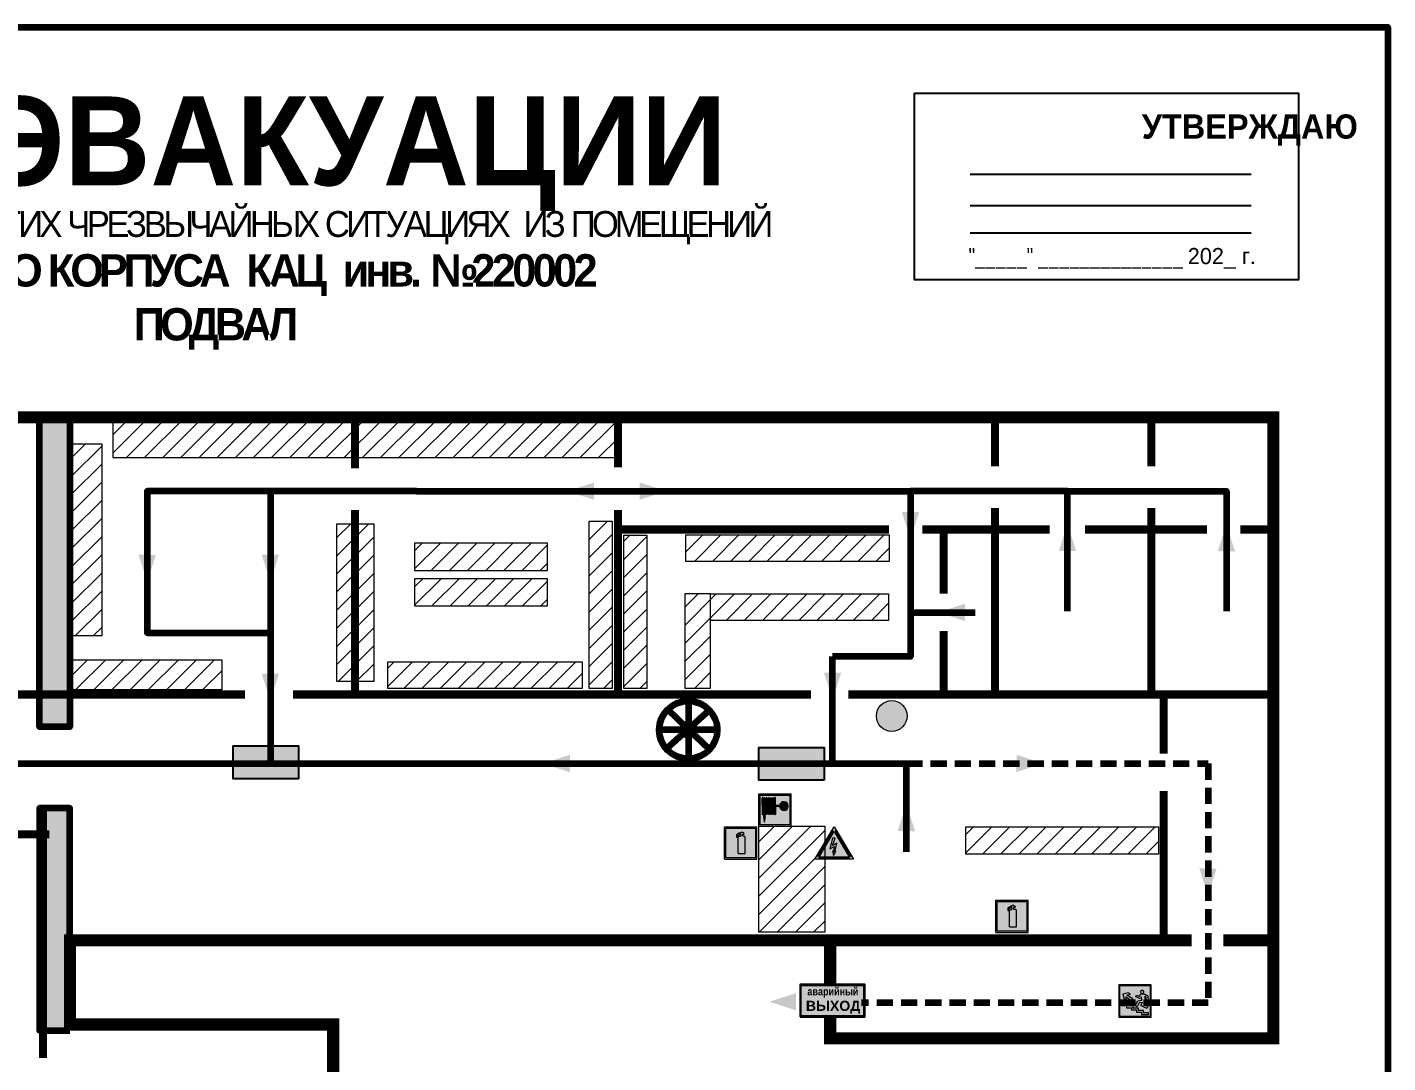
# Model space of a CAD drawing. Header units: millimetres. Extents: x 13810 to 67229, y 12374 to 21950.
# Drawn here: x 27882.8 to 28219.3, y 20407.7 to 20664 of the extents above; entities that cross this region are included whole.
import ezdxf

# ---------------------------------------------------------------- set-up
doc = ezdxf.new("R2010")
doc.units = ezdxf.units.MM
doc.linetypes.add('{ Wide Dash }', pattern=[12, 4, -2, 4, -2])
doc.layers.add('План_Штампы', color=7, linetype='Continuous')
doc.styles.add('обычный', font='arial.ttf')
pattern_1 = [(45, (14087.26, 9081.2387), (-2.24506403, 2.24506403), [])]

# ---------------------------------------------------------------- blocks, each defined once
blk = doc.blocks.new('A$C41C009D9')
at = {"true_color": 0xffffff}
blk.add_hatch(color=7, dxfattribs=at).paths.add_polyline_path([(0, 8), (-16, 8), (-16, 0), (0, 0)])
h = blk.add_hatch(color=126)
h.dxf.hatch_style = 1
h.paths.add_polyline_path([(-15.8, 7.8), (-15.8, 0.2), (-0.2, 0.2), (-0.2, 7.8)])
at = {"color": 126}
for points in [[(-16, 0), (0, 0), (0, 8), (-16, 8)], [(-16, 0), (0, 0), (0, 8), (-16, 8)], [(-15.8, 7.8), (-0.2, 7.8), (-0.2, 0.2), (-15.8, 0.2)]]:
    blk.add_lwpolyline(points, close=True, dxfattribs=at)
at = {"color": 7, "true_color": 0xffffff, "insert": (-15.8, 7.3), "char_height": 2.5, "width": 15.5999, "attachment_point": 1, "style": 'обычный'}
blk.add_mtext('\\pi1.6133;{\\fArial|b1|i0|c204|p34;\\H0.8x;\\W0.8;аварийный\\H1.25x;\\W1;\\P\\pi1.2327;ВЫХОД}', dxfattribs=at)
blk = doc.blocks.new('A$C32E8229D')
at = {"true_color": 0xffffff}
blk.add_hatch(color=7, dxfattribs=at).paths.add_polyline_path([(0, 0), (0, -8), (16, -8), (16, 0)])
h = blk.add_hatch(color=126)
h.paths.add_polyline_path([(0.2, -0.2), (15.8, -0.2), (15.8, -7.8), (0.2, -7.8)])
h.paths.add_polyline_path([(13.49, -2.05), (12.08, -2.05), (11.37, -2.63, 0.162397), (11.29, -2.84), (11.29, -3.63), (10.35, -3.63), (10.35, -4.05), (11.68, -4.05), (11.68, -3.48), (12.26, -4.28), (11.29, -5.1), (11.29, -6.78), (11.85, -6.78), (11.85, -5.44), (12.8, -4.64), (12.8, -5.94), (14.46, -5.94), (14.46, -5.39), (13.45, -5.39), (13.45, -3.97), (12.46, -2.59), (13.15, -2.59), (13.69, -3.34), (14.18, -3)], flags=16)
h.paths.add_polyline_path([(10.74, -1.82, 1), (11.8, -1.82, 1)], flags=16)
h.paths.add_polyline_path([(9.39, -3.59), (5.99, -3.59), (6.56, -3.03), (5.91, -3.03), (5.1, -3.83), (5.91, -4.64), (6.56, -4.64), (5.99, -4.09), (9.39, -4.09)], flags=16)
h.paths.add_polyline_path([(4.29, -1.08), (1.72, -1.08), (1.72, -6.6), (4.29, -6.6)], flags=16)
at = {"color": 126}
blk.add_lwpolyline([(16, -8), (0, -8), (0, 0), (16, 0)], close=True, dxfattribs=at)
blk = doc.blocks.new('вверх')
at = {"lineweight": 0, "true_color": 0xffffff}
h = blk.add_hatch(color=7, dxfattribs=at)
h.dxf.hatch_style = 1
h.paths.add_polyline_path([(40999.03, -4475.37), (41000.53, -4474.51), (40999.62, -4474.22), (41000.2, -4473.88), (41001.48, -4474.22), (41001.13, -4475.49), (41000.55, -4475.82), (41000.76, -4474.91), (40999.27, -4475.77)], flags=0)
h.paths.add_polyline_path([(40998.09, -4474.5), (40998.28, -4474.89), (40997.14, -4475.43), (40996.89, -4474.92), (40996.87, -4474.87), (40996.8, -4475.75), (40997.81, -4475.85), (40998.41, -4477.11), (40997.94, -4477.33), (40997.47, -4476.34), (40996.66, -4476.28), (40997.03, -4477.06), (40995.52, -4477.78), (40995.29, -4477.28), (40996.32, -4476.79), (40996, -4476.11), (40996.09, -4474.77), (40995.72, -4474.94), (40995.64, -4475.77), (40995.2, -4475.72), (40995.3, -4474.63), (40995.33, -4474.61), (40996.23, -4474.19), (40997.09, -4474.25), (40997.37, -4474.84)], flags=0)
h.paths.add_polyline_path([(40997.14, -4473.68, -1), (40996.29, -4473.68, -1)], flags=0)
h.paths.add_polyline_path([(41000.58, -4477.58), (41000.58, -4477.03), (41001.81, -4477.03), (41001.81, -4476.6), (41000.15, -4476.6), (41000.15, -4477.16), (40998.9, -4477.16), (40998.9, -4477.72), (40997.65, -4477.72), (40997.65, -4478.27), (40996.41, -4478.27), (40996.41, -4478.82), (40995.17, -4478.82), (40995.17, -4479.25), (40995.41, -4479.25), (40996.84, -4479.25), (40996.84, -4478.69), (40998.09, -4478.69), (40998.09, -4478.13), (40999.32, -4478.13), (40999.32, -4477.58)], flags=0)
h.paths.add_polyline_path([(41002.49, -4471.94), (40994.49, -4471.94), (40994.49, -4479.94), (41002.49, -4479.94)])
h.paths.add_polyline_path([(41002.28, -4479.72), (40994.69, -4479.72), (40994.69, -4472.14), (41002.28, -4472.14)], flags=16)
h.paths.add_polyline_path([(41001.81, -4476.6), (41001.81, -4477.03), (41000.58, -4477.03), (41000.58, -4477.58), (40999.32, -4477.58), (40999.32, -4478.13), (40998.09, -4478.13), (40998.09, -4478.69), (40996.84, -4478.69), (40996.84, -4479.25), (40995.17, -4479.25), (40995.17, -4478.82), (40996.41, -4478.82), (40996.41, -4478.27), (40997.65, -4478.27), (40997.65, -4477.72), (40998.9, -4477.72), (40998.9, -4477.16), (41000.15, -4477.16), (41000.15, -4476.6)], flags=0)
at = {"lineweight": 0}
h = blk.add_hatch(color=126, dxfattribs=at)
h.dxf.hatch_style = 1
h.paths.add_polyline_path([(40994.69, -4479.72), (41002.28, -4479.72), (41002.28, -4472.14), (40994.69, -4472.14)])
h.paths.add_polyline_path([(40999.03, -4475.37), (41000.53, -4474.51), (40999.62, -4474.22), (41000.2, -4473.88), (41001.48, -4474.22), (41001.13, -4475.49), (41000.55, -4475.82), (41000.76, -4474.91), (40999.27, -4475.77)], flags=16)
h.paths.add_polyline_path([(40997.09, -4474.25), (40997.37, -4474.84), (40998.09, -4474.5), (40998.28, -4474.89), (40997.14, -4475.43), (40996.89, -4474.92), (40996.87, -4474.87), (40996.8, -4475.75), (40997.81, -4475.85), (40998.41, -4477.11), (40997.94, -4477.33), (40997.47, -4476.34), (40996.66, -4476.28), (40997.03, -4477.06), (40995.52, -4477.78), (40995.29, -4477.28), (40996.32, -4476.79), (40996, -4476.11), (40996.09, -4474.77), (40995.72, -4474.94), (40995.64, -4475.77), (40995.2, -4475.72), (40995.3, -4474.63), (40995.33, -4474.61), (40996.23, -4474.19)], flags=16)
h.paths.add_polyline_path([(40996.29, -4473.68, -1), (40997.14, -4473.68, -1)], flags=16)
h.paths.add_polyline_path([(40997.65, -4477.72), (40998.9, -4477.72), (40998.9, -4477.16), (41000.15, -4477.16), (41000.15, -4476.6), (41001.81, -4476.6), (41001.81, -4477.03), (41000.58, -4477.03), (41000.58, -4477.58), (40999.32, -4477.58), (40999.32, -4478.13), (40998.09, -4478.13), (40998.09, -4478.69), (40996.84, -4478.69), (40996.84, -4479.25), (40995.17, -4479.25), (40995.17, -4478.82), (40996.41, -4478.82), (40996.41, -4478.27), (40997.65, -4478.27)], flags=16)
at = {"lineweight": 0, "true_color": 0xffffff}
h = blk.add_hatch(color=7, dxfattribs=at)
h.dxf.hatch_style = 1
h.paths.add_polyline_path([(40997.14, -4473.68, 1), (40996.29, -4473.68, 1)])
h.paths.add_polyline_path([(40998.28, -4474.89), (40998.09, -4474.5), (40997.37, -4474.84), (40997.09, -4474.25), (40996.23, -4474.19), (40995.33, -4474.61), (40995.3, -4474.63), (40995.2, -4475.72), (40995.64, -4475.77), (40995.72, -4474.94), (40996.09, -4474.77), (40996, -4476.11), (40996.32, -4476.79), (40995.29, -4477.28), (40995.52, -4477.78), (40997.03, -4477.06), (40996.66, -4476.28), (40997.47, -4476.34), (40997.94, -4477.33), (40998.41, -4477.11), (40997.81, -4475.85), (40996.8, -4475.75), (40996.87, -4474.87), (40996.89, -4474.92), (40997.14, -4475.43)])
h.paths.add_polyline_path([(40998.09, -4478.13), (40999.32, -4478.13), (40999.32, -4477.58), (41000.58, -4477.58), (41000.58, -4477.03), (41001.81, -4477.03), (41001.81, -4476.6), (41000.15, -4476.6), (41000.15, -4477.16), (40998.9, -4477.16), (40998.9, -4477.72), (40997.65, -4477.72), (40997.65, -4478.27), (40996.41, -4478.27), (40996.41, -4478.82), (40995.17, -4478.82), (40995.17, -4479.25), (40995.41, -4479.25), (40996.84, -4479.25), (40996.84, -4478.69), (40998.09, -4478.69)])
h.paths.add_polyline_path([(40999.03, -4475.37), (40999.27, -4475.77), (41000.76, -4474.91), (41000.55, -4475.82), (41001.13, -4475.49), (41001.48, -4474.22), (41000.2, -4473.88), (40999.62, -4474.22), (41000.53, -4474.51)])
at = {"color": 126, "lineweight": 0}
for points in [[(40994.49, -4471.94), (41002.49, -4471.94), (41002.49, -4479.94), (40994.49, -4479.94)], [(40994.69, -4472.14), (41002.28, -4472.14), (41002.28, -4479.72), (40994.69, -4479.72)]]:
    blk.add_lwpolyline(points, close=True, dxfattribs=at)
for points in [[(40996.89, -4474.92), (40997.14, -4475.43), (40998.28, -4474.89), (40998.09, -4474.5), (40997.37, -4474.84), (40997.09, -4474.25), (40996.23, -4474.19), (40995.33, -4474.61), (40995.3, -4474.63), (40995.2, -4475.72), (40995.64, -4475.77), (40995.72, -4474.94), (40996.09, -4474.77), (40996, -4476.11), (40996.32, -4476.79), (40995.29, -4477.28), (40995.52, -4477.78), (40997.03, -4477.06), (40996.66, -4476.28), (40997.47, -4476.34), (40997.94, -4477.33), (40998.41, -4477.11), (40997.81, -4475.85), (40996.8, -4475.75), (40996.87, -4474.87), (40996.89, -4474.92)], [(41001.48, -4474.22), (41001.13, -4475.49), (41000.55, -4475.82), (41000.76, -4474.91), (40999.27, -4475.77), (40999.03, -4475.37), (41000.53, -4474.51), (40999.62, -4474.22), (41000.2, -4473.88), (41001.48, -4474.22)], [(40995.41, -4479.25), (40995.17, -4479.25), (40995.17, -4478.82), (40996.41, -4478.82), (40996.41, -4478.27), (40997.65, -4478.27), (40997.65, -4477.72), (40998.9, -4477.72), (40998.9, -4477.16), (41000.15, -4477.16), (41000.15, -4476.6), (41001.81, -4476.6), (41001.81, -4477.03), (41000.58, -4477.03), (41000.58, -4477.58), (40999.32, -4477.58), (40999.32, -4478.13), (40998.09, -4478.13), (40998.09, -4478.69), (40996.84, -4478.69), (40996.84, -4479.25), (40995.17, -4479.25)]]:
    blk.add_lwpolyline(points, dxfattribs=at)
blk.add_circle((40996.71, -4473.68), 0.426, dxfattribs=at)
blk = doc.blocks.new('A$C3AD82952')
at = {"true_color": 0xf5f5ff}
h = blk.add_hatch(color=7, dxfattribs=at)
h.dxf.hatch_style = 1
h.paths.add_polyline_path([(8.21, 8.73, 0.414214), (7.89, 9.05), (7.22, 9.05), (7.22, 9.92), (7.59, 9.92, 1), (7.57, 10.36), (7.22, 10.36), (7.22, 10.6), (6.43, 10.6), (6.43, 10.36), (6.01, 10.36), (4.74, 9.59), (4.74, 8.69), (4.98, 8.73), (4.98, 9.26), (6.12, 9.91), (6.43, 9.91), (6.43, 9.05), (5.76, 9.05, 0.414214), (5.44, 8.73), (5.44, 2.2), (8.21, 2.2)], flags=0)
h.paths.add_polyline_path([(12.8, 12.8), (0, 12.8), (0, 0), (12.8, 0)])
h.paths.add_polyline_path([(0.51, 12.29), (12.29, 12.29), (12.29, 0.51), (0.51, 0.51)], flags=16)
h.paths.add_polyline_path([(4.74, 9.59), (6.01, 10.36), (6.43, 10.36), (6.43, 10.6), (7.22, 10.6), (7.22, 10.36), (7.59, 10.36, -0.94586), (7.59, 9.92), (7.22, 9.92), (7.22, 9.05), (7.89, 9.05, -0.414214), (8.21, 8.73), (8.21, 2.2), (5.44, 2.2), (5.44, 8.73, -0.414214), (5.76, 9.05), (6.43, 9.05), (6.43, 9.91), (6.12, 9.91), (4.98, 9.26), (4.98, 8.73), (4.74, 8.69)], flags=0)
h = blk.add_hatch(color=242)
h.dxf.hatch_style = 1
h.paths.add_polyline_path([(12.29, 12.29), (0.51, 12.29), (0.51, 0.51), (12.29, 0.51)])
h.paths.add_polyline_path([(4.74, 8.69), (4.74, 9.59), (6.01, 10.36), (6.43, 10.36), (6.43, 10.6), (7.22, 10.6), (7.22, 10.36), (7.59, 10.36, -0.94586), (7.59, 9.92), (7.22, 9.92), (7.22, 9.05), (7.89, 9.05, -0.414214), (8.21, 8.73), (8.21, 2.2), (5.44, 2.2), (5.44, 8.73, -0.414214), (5.76, 9.05), (6.43, 9.05), (6.43, 9.91), (6.12, 9.91), (4.98, 9.26), (4.98, 8.73)], flags=16)
h = blk.add_hatch(color=7, dxfattribs=at)
h.dxf.hatch_style = 1
h.paths.add_polyline_path([(8.21, 8.73, 0.414214), (7.89, 9.05), (7.22, 9.05), (7.22, 9.92), (7.59, 9.92, 1), (7.57, 10.36), (7.22, 10.36), (7.22, 10.6), (6.43, 10.6), (6.43, 10.36), (6.01, 10.36), (4.74, 9.59), (4.74, 8.69), (4.98, 8.73), (4.98, 9.26), (6.12, 9.91), (6.43, 9.91), (6.43, 9.05), (5.76, 9.05, 0.414214), (5.44, 8.73), (5.44, 2.2), (8.21, 2.2)])
at = {"color": 242, "lineweight": 5}
for p, q in [((0, 0), (0, 12.8)), ((0, 12.8), (12.8, 12.8)), ((12.8, 0), (12.8, 12.8)), ((6.01, 10.36), (4.74, 9.59)), ((4.74, 9.59), (4.74, 8.69)), ((4.74, 8.69), (4.98, 8.73)), ((4.98, 9.26), (6.12, 9.91)), ((4.98, 8.73), (4.98, 9.26)), ((5.44, 2.2), (5.44, 8.73)), ((5.76, 9.05), (6.43, 9.05)), ((6.01, 10.36), (6.43, 10.36)), ((6.12, 9.91), (6.43, 9.91)), ((7.22, 10.6), (6.43, 10.6)), ((6.43, 10.6), (6.43, 10.36)), ((6.43, 9.91), (6.43, 9.05)), ((7.22, 10.36), (7.22, 10.6)), ((7.59, 10.36), (7.22, 10.36)), ((7.22, 9.05), (7.22, 9.92)), ((7.59, 9.92), (7.22, 9.92)), ((7.89, 9.05), (7.22, 9.05)), ((8.21, 2.2), (8.21, 8.73)), ((0, 0), (12.8, 0)), ((5.44, 2.2), (8.21, 2.2))]:
    blk.add_line(p, q, dxfattribs=at)
blk.add_lwpolyline([(0.51, 12.29), (12.29, 12.29), (12.29, 0.51), (0.51, 0.51)], close=True, dxfattribs=at)
for centre, radius, start, end in [((5.76, 8.73), 0.32, 90, 180), ((7.58, 10.14), 0.223, 273.1875, 86.8125), ((7.89, 8.73), 0.32, 0, 90)]:
    blk.add_arc(centre, radius, start, end, dxfattribs=at)
blk = doc.blocks.new('A$C37112FD5')
at = {"true_color": 0xf5f5ff}
h = blk.add_hatch(color=7, dxfattribs=at)
h.dxf.hatch_style = 1
h.paths.add_polyline_path([(12.8, -7.4), (0, -7.4), (0, -20.2), (12.8, -20.2)])
h.paths.add_polyline_path([(12.29, -7.91), (12.29, -19.69), (0.51, -19.69), (0.51, -7.91)], flags=16)
h.paths.add_polyline_path([(4.98, -9.04, -0.42597), (5.17, -9.22), (5.17, -12.25), (5.17, -15.29, -0.432244), (4.98, -15.47), (4.83, -15.47, -0.42597), (4.64, -15.29), (4.64, -12.25), (4.64, -9.22, -0.432244), (4.83, -9.04)], flags=0)
h.paths.add_polyline_path([(4.28, -9.22), (4.28, -12.25), (4.28, -15.29, -0.432244), (4.09, -15.47), (3.94, -15.47, -0.42597), (3.75, -15.29), (3.75, -12.25), (3.75, -9.22, -0.432244), (3.94, -9.04), (4.09, -9.04, -0.42597)], flags=0)
h.paths.add_polyline_path([(5.72, -9.04), (5.87, -9.04, -0.42597), (6.06, -9.22), (6.06, -12.25), (6.06, -15.29, -0.432244), (5.87, -15.47), (5.72, -15.47, -0.42597), (5.53, -15.29), (5.53, -12.25), (5.53, -9.22, -0.432244)], flags=0)
h.paths.add_polyline_path([(6.42, -8.9), (6.5, -8.9, -0.42597), (6.69, -9.08), (6.69, -12.03), (8.21, -12.03, -15.824349), (8.21, -12.47), (6.69, -12.47), (6.69, -15.42, -0.432244), (6.5, -15.6), (6.42, -15.6)], flags=0)
h.paths.add_polyline_path([(3.39, -9.22), (3.39, -12.25), (3.39, -15.29, -0.432244), (3.2, -15.47), (3.05, -15.47, -0.42597), (2.85, -15.29), (2.85, -12.25), (2.85, -9.22, -0.432244), (3.05, -9.04), (3.2, -9.04, -0.42597)], flags=0)
h.paths.add_polyline_path([(2.5, -9.22), (2.5, -16.71), (1.96, -16.71), (1.96, -9.22, -0.432244), (2.15, -9.04), (2.31, -9.04, -0.42597)], flags=0)
h.paths.add_polyline_path([(1.61, -8.9), (1.61, -15.6), (1.57, -15.6, -0.42597), (1.37, -15.42), (1.37, -12.03), (1.37, -9.09, -0.432244), (1.57, -8.9)], flags=0)
h.paths.add_polyline_path([(9.76, -10.81), (9.76, -12.03), (8.49, -12.03, -0.336371)], flags=0)
h.paths.add_polyline_path([(8.49, -12.47), (9.76, -12.47), (9.76, -13.7, -0.336371)], flags=0)
h.paths.add_polyline_path([(10.11, -10.81, -0.336371), (11.38, -12.03), (10.11, -12.03)], flags=0)
h.paths.add_polyline_path([(10.11, -12.47), (11.38, -12.47, -0.336371), (10.11, -13.7)], flags=0)
h.paths.add_polyline_path([(2.5, -16.84), (2.5, -17.05), (1.97, -17.05), (1.97, -16.84)], flags=0)
h.paths.add_polyline_path([(2.5, -17.24, -0.033778), (2.24, -18.6, -0.033778), (1.97, -17.24)], flags=0)
h = blk.add_hatch(color=242)
h.dxf.hatch_style = 1
h.paths.add_polyline_path([(12.29, -7.91), (0.51, -7.91), (0.51, -19.69), (12.29, -19.69)])
h.paths.add_polyline_path([(6.42, -15.6), (6.42, -8.9), (6.5, -8.9, -0.42597), (6.69, -9.08), (6.69, -12.03), (8.21, -12.03, -15.824349), (8.21, -12.47), (6.69, -12.47), (6.69, -15.42, -0.432244), (6.5, -15.6)], flags=16)
h.paths.add_polyline_path([(5.87, -15.47), (5.72, -15.47, -0.42597), (5.53, -15.29), (5.53, -12.25), (5.53, -9.22, -0.432244), (5.72, -9.04), (5.87, -9.04, -0.42597), (6.06, -9.22), (6.06, -12.25), (6.06, -15.29, -0.432244)], flags=16)
h.paths.add_polyline_path([(4.98, -15.47), (4.83, -15.47, -0.42597), (4.64, -15.29), (4.64, -12.25), (4.64, -9.22, -0.432244), (4.83, -9.04), (4.98, -9.04, -0.42597), (5.17, -9.22), (5.17, -12.25), (5.17, -15.29, -0.432244)], flags=16)
h.paths.add_polyline_path([(4.09, -15.47), (3.94, -15.47, -0.42597), (3.75, -15.29), (3.75, -12.25), (3.75, -9.22, -0.432244), (3.94, -9.04), (4.09, -9.04, -0.42597), (4.28, -9.22), (4.28, -12.25), (4.28, -15.29, -0.432244)], flags=16)
h.paths.add_polyline_path([(3.2, -15.47), (3.05, -15.47, -0.42597), (2.85, -15.29), (2.85, -12.25), (2.85, -9.22, -0.432244), (3.05, -9.04), (3.2, -9.04, -0.42597), (3.39, -9.22), (3.39, -12.25), (3.39, -15.29, -0.432244)], flags=16)
h.paths.add_polyline_path([(2.5, -17.05), (1.97, -17.05), (1.97, -16.84), (2.5, -16.84)], flags=16)
h.paths.add_polyline_path([(2.5, -17.24, -0.033778), (2.24, -18.6, -0.033778), (1.97, -17.24)], flags=16)
h.paths.add_polyline_path([(2.5, -16.71), (1.96, -16.71), (1.96, -9.22, -0.432244), (2.15, -9.04), (2.31, -9.04, -0.42597), (2.5, -9.22)], flags=16)
h.paths.add_polyline_path([(1.61, -15.6), (1.57, -15.6, -0.42597), (1.37, -15.42), (1.37, -12.03), (1.37, -9.09, -0.432244), (1.57, -8.9), (1.61, -8.9)], flags=16)
h.paths.add_polyline_path([(8.49, -12.47), (9.76, -12.47), (9.76, -13.7, -0.336371)], flags=0)
h.paths.add_polyline_path([(10.11, -13.7), (10.11, -12.47), (11.38, -12.47, -0.336371)], flags=0)
h.paths.add_polyline_path([(8.49, -12.03, -0.336371), (9.76, -10.81), (9.76, -12.03)], flags=0)
h.paths.add_polyline_path([(10.11, -12.03), (10.11, -10.81, -0.336371), (11.38, -12.03)], flags=0)
h = blk.add_hatch(color=7, dxfattribs=at)
h.dxf.hatch_style = 1
h.paths.add_polyline_path([(1.61, -8.9), (1.57, -8.9, 0.432244), (1.37, -9.09), (1.37, -12.03), (1.37, -15.42, 0.42597), (1.57, -15.6), (1.61, -15.6)])
h.paths.add_polyline_path([(2.5, -9.22, 0.42597), (2.31, -9.04), (2.15, -9.04, 0.432244), (1.96, -9.22), (1.96, -16.71), (2.5, -16.71)])
h.paths.add_polyline_path([(2.5, -16.84), (1.97, -16.84), (1.97, -17.05), (2.5, -17.05)])
h.paths.add_polyline_path([(2.5, -17.24), (1.97, -17.24, 0.033778), (2.24, -18.6, 0.033778)])
h.paths.add_polyline_path([(3.39, -12.25), (3.39, -9.22, 0.42597), (3.2, -9.04), (3.05, -9.04, 0.432244), (2.85, -9.22), (2.85, -12.25), (2.85, -15.29, 0.42597), (3.05, -15.47), (3.2, -15.47, 0.432244), (3.39, -15.29)])
h.paths.add_polyline_path([(4.28, -12.25), (4.28, -9.22, 0.42597), (4.09, -9.04), (3.94, -9.04, 0.432244), (3.75, -9.22), (3.75, -12.25), (3.75, -15.29, 0.42597), (3.94, -15.47), (4.09, -15.47, 0.432244), (4.28, -15.29)])
h.paths.add_polyline_path([(5.17, -12.25), (5.17, -9.22, 0.42597), (4.98, -9.04), (4.83, -9.04, 0.432244), (4.64, -9.22), (4.64, -12.25), (4.64, -15.29, 0.42597), (4.83, -15.47), (4.98, -15.47, 0.432244), (5.17, -15.29)])
h.paths.add_polyline_path([(6.06, -12.25), (6.06, -9.22, 0.42597), (5.87, -9.04), (5.72, -9.04, 0.432244), (5.53, -9.22), (5.53, -12.25), (5.53, -15.29, 0.42597), (5.72, -15.47), (5.87, -15.47, 0.432244), (6.06, -15.29)])
h.paths.add_polyline_path([(6.69, -12.47), (8.21, -12.47, 15.824349), (8.21, -12.03), (6.69, -12.03), (6.69, -9.08, 0.42597), (6.5, -8.9), (6.42, -8.9), (6.42, -15.6), (6.5, -15.6, 0.432244), (6.69, -15.42)])
h.paths.add_polyline_path([(8.49, -12.47), (9.76, -12.47), (9.76, -13.7, -0.336371)], flags=16)
h.paths.add_polyline_path([(8.49, -12.03, -0.336371), (9.76, -10.81), (9.76, -12.03)], flags=16)
h.paths.add_polyline_path([(10.11, -12.47), (11.38, -12.47, -0.336371), (10.11, -13.7)], flags=16)
h.paths.add_polyline_path([(10.11, -12.03), (10.11, -10.81, -0.336371), (11.38, -12.03)], flags=16)
h = blk.add_hatch(color=242)
h.dxf.hatch_style = 1
h.paths.add_polyline_path([(9.76, -10.81, 0.336371), (8.49, -12.03), (9.76, -12.03)])
h.paths.add_polyline_path([(10.11, -10.81), (10.11, -12.03), (11.38, -12.03, 0.336371)])
h.paths.add_polyline_path([(11.38, -12.47), (10.11, -12.47), (10.11, -13.7, 0.336371)])
h.paths.add_polyline_path([(9.76, -12.47), (8.49, -12.47, 0.336371), (9.76, -13.7)])
at = {"color": 242, "lineweight": 5}
for p, q in [((0, -20.2), (0, -7.4)), ((0, -7.4), (12.8, -7.4)), ((1.37, -12.03), (1.37, -9.08)), ((1.57, -8.9), (1.61, -8.9)), ((1.61, -8.9), (1.61, -15.6)), ((1.96, -16.71), (1.96, -9.22)), ((2.15, -9.04), (2.31, -9.04)), ((2.5, -16.71), (2.5, -9.22)), ((2.85, -12.25), (2.85, -9.22)), ((3.05, -9.04), (3.2, -9.04)), ((3.39, -12.25), (3.39, -9.22)), ((3.75, -12.25), (3.75, -9.22)), ((3.94, -9.04), (4.09, -9.04)), ((4.28, -12.25), (4.28, -9.22)), ((4.64, -12.25), (4.64, -9.22)), ((4.83, -9.04), (4.98, -9.04)), ((5.17, -12.25), (5.17, -9.22)), ((5.53, -12.25), (5.53, -9.22)), ((5.72, -9.04), (5.87, -9.04)), ((6.06, -12.25), (6.06, -9.22)), ((6.42, -8.9), (6.42, -15.6)), ((6.5, -8.9), (6.42, -8.9)), ((6.69, -12.03), (6.69, -9.08)), ((12.8, -20.2), (12.8, -7.4)), ((1.37, -12.03), (1.37, -15.42)), ((1.57, -15.6), (1.61, -15.6)), ((2.85, -12.25), (2.85, -15.29)), ((3.05, -15.47), (3.2, -15.47)), ((3.39, -12.25), (3.39, -15.29)), ((3.75, -12.25), (3.75, -15.29)), ((3.94, -15.47), (4.09, -15.47)), ((4.28, -12.25), (4.28, -15.29)), ((4.64, -12.25), (4.64, -15.29)), ((4.83, -15.47), (4.98, -15.47)), ((5.17, -12.25), (5.17, -15.29)), ((5.53, -12.25), (5.53, -15.29)), ((5.72, -15.47), (5.87, -15.47)), ((6.06, -12.25), (6.06, -15.29)), ((6.42, -15.6), (6.5, -15.6)), ((8.21, -12.03), (6.69, -12.03)), ((8.21, -12.47), (6.69, -12.47)), ((6.69, -12.47), (6.69, -15.42)), ((9.76, -12.03), (8.49, -12.03)), ((9.76, -12.47), (8.49, -12.47)), ((9.76, -10.81), (9.76, -12.03)), ((9.76, -12.47), (9.76, -13.7)), ((10.11, -10.81), (10.11, -12.03)), ((11.38, -12.03), (10.11, -12.03)), ((11.38, -12.47), (10.11, -12.47)), ((10.11, -12.47), (10.11, -13.7)), ((0, -20.2), (12.8, -20.2)), ((1.96, -16.71), (2.5, -16.71)), ((1.97, -16.84), (2.5, -16.84)), ((1.97, -17.05), (1.97, -16.84)), ((2.5, -17.05), (1.97, -17.05)), ((1.97, -17.24), (2.5, -17.24)), ((2.5, -16.84), (2.5, -17.05))]:
    blk.add_line(p, q, dxfattribs=at)
blk.add_lwpolyline([(0.51, -7.91), (12.29, -7.91), (12.29, -19.69), (0.51, -19.69)], close=True, dxfattribs=at)
for centre, radius, start, end in [((1.56, -9.09), 0.182, 87.1027, 180.6071), ((2.15, -9.22), 0.182, 87.1027, 180.6071), ((2.32, -9.22), 0.182, 359.3929, 92.8973), ((3.04, -9.22), 0.182, 87.1027, 180.6071), ((3.21, -9.22), 0.182, 359.3929, 92.8973), ((3.93, -9.22), 0.182, 87.1027, 180.6071), ((4.1, -9.22), 0.182, 359.3929, 92.8973), ((4.82, -9.22), 0.182, 87.1027, 180.6071), ((4.99, -9.22), 0.182, 359.3929, 92.8973), ((5.71, -9.22), 0.182, 87.1027, 180.6071), ((5.88, -9.22), 0.182, 359.3929, 92.8973), ((6.51, -9.09), 0.182, 359.3929, 92.8973), ((9.93, -12.25), 1.74, 187.2319, 172.7681), ((1.56, -15.42), 0.182, 179.3929, 272.8973), ((3.04, -15.29), 0.182, 179.3929, 272.8973), ((3.21, -15.29), 0.182, 267.1027, 0.6071), ((3.93, -15.29), 0.182, 179.3929, 272.8973), ((4.1, -15.29), 0.182, 267.1027, 0.6071), ((4.82, -15.29), 0.182, 179.3929, 272.8973), ((4.99, -15.29), 0.182, 267.1027, 0.6071), ((5.71, -15.29), 0.182, 179.3929, 272.8973), ((5.88, -15.29), 0.182, 267.1027, 0.6071), ((6.51, -15.42), 0.182, 267.1027, 0.6071), ((9.93, -12.25), 1.46, 96.9927, 171.3585), ((9.93, -12.25), 1.46, 188.6415, 263.0073), ((9.93, -12.25), 1.46, 8.6415, 83.0073), ((9.93, -12.25), 1.46, 276.9927, 351.3585), ((12.17, -15.98), 10.27, 187.041, 194.7793), ((-7.7, -15.98), 10.27, 345.2207, 352.959)]:
    blk.add_arc(centre, radius, start, end, dxfattribs=at)
blk = doc.blocks.new('A$C3E6D3DDE')
at = {"lineweight": 5}
h = blk.add_hatch(color=40, dxfattribs=at)
h.paths.add_polyline_path([(24.1, 1.45), (16.46, -11.35), (31.74, -11.35)])
h.paths.add_polyline_path([(24.09, -0.46), (30.03, -10.41), (18.14, -10.41)], flags=16)
h.paths.add_polyline_path([(24.54, -3.08), (23.41, -6.02), (25.13, -5.01), (24.33, -8.5), (24.82, -8.27), (23.79, -9.86), (23.4, -8.04), (23.8, -8.43), (24.04, -6.29), (22.39, -7.25), (23.44, -3.08)], flags=0)
h = blk.add_hatch(color=256, dxfattribs=at)
h.paths.add_polyline_path([(24.37, 0.03, 0.567511), (23.82, 0.03), (17.59, -10.4, 0.582454), (17.86, -10.88), (30.32, -10.88, 0.582149), (30.6, -10.4)])
h.paths.add_polyline_path([(24.09, -0.46), (18.14, -10.41), (30.03, -10.41)], flags=16)
h.paths.add_polyline_path([(24.54, -3.08), (23.41, -6.02), (25.13, -5.01), (24.33, -8.5), (24.82, -8.27), (23.79, -9.86), (23.4, -8.04), (23.8, -8.43), (24.04, -6.29), (22.39, -7.25), (23.44, -3.08)], flags=0)
h = blk.add_hatch(color=40, dxfattribs=at)
h.paths.add_polyline_path([(24.09, -0.46), (18.14, -10.41), (30.03, -10.41)])
h.paths.add_polyline_path([(24.82, -8.27), (23.79, -9.86), (23.4, -8.04), (23.8, -8.43), (24.04, -6.29), (22.39, -7.25), (23.44, -3.08), (24.54, -3.08), (23.41, -6.02), (25.13, -5.01), (24.33, -8.5)], flags=16)
at = {"color": 40, "lineweight": 5}
for p, q in [((16.46, -11.35), (24.1, 1.45)), ((24.1, 1.45), (31.74, -11.35))]:
    blk.add_line(p, q, dxfattribs=at)
at = {"lineweight": 5}
for p, q in [((17.59, -10.4), (23.82, 0.03)), ((24.37, 0.03), (30.6, -10.4)), ((18.14, -10.41), (24.09, -0.46)), ((23.44, -3.08), (22.39, -7.25)), ((23.41, -6.02), (24.54, -3.08)), ((25.13, -5.01), (23.41, -6.02)), ((24.54, -3.08), (23.44, -3.08)), ((24.09, -0.46), (30.03, -10.41)), ((24.33, -8.5), (25.13, -5.01)), ((18.14, -10.41), (30.03, -10.41)), ((22.39, -7.25), (24.04, -6.29)), ((23.8, -8.43), (23.4, -8.04)), ((23.4, -8.04), (23.79, -9.86)), ((23.79, -9.86), (24.82, -8.27)), ((24.04, -6.29), (23.8, -8.43)), ((24.82, -8.27), (24.33, -8.5)), ((17.86, -10.88), (30.32, -10.88))]:
    blk.add_line(p, q, dxfattribs=at)
at = {"color": 50, "lineweight": 5}
blk.add_line((31.74, -11.35), (16.46, -11.35), dxfattribs=at)
blk = doc.blocks.new('A$C7B8C2D5B')
at = {"lineweight": 0}
h = blk.add_hatch(color=5, dxfattribs=at)
h.dxf.hatch_style = 1
h.paths.add_polyline_path([(1.4, -3.02, 1), (-2.11, -3.02, 1)])
at = {"color": 5, "lineweight": 0}
blk.add_circle((-0.36, -3.02), 1.75, dxfattribs=at)

msp = doc.modelspace()

# ---------------------------------------------------------------- hatches: boundary and pattern name
at = {"lineweight": 0}
h = msp.add_hatch(color=256, dxfattribs=at)
h.dxf.hatch_style = 1
h.paths.add_polyline_path([(27893.39, 20567.44), (27885.83, 20567.44), (27885.83, 20490.87), (27893.39, 20490.87)])
h.paths.add_polyline_path([(27893.39, 20470.75), (27885.83, 20470.75), (27885.83, 20415.74), (27893.39, 20415.74)])
at = {"lineweight": 0, "true_color": 0x000000}
h = msp.add_hatch(dxfattribs=at)
h.set_pattern_fill('ANSI31', color=18)
h.set_pattern_definition(pattern_1)
h.paths.add_polyline_path([(27931.03, 20507.38), (27893.72, 20507.38), (27893.72, 20500.09), (27931.03, 20500.09)])
h.paths.add_polyline_path([(27901.32, 20560.79), (27893.72, 20560.79), (27893.72, 20513.45), (27901.32, 20513.45)])
h.paths.add_polyline_path([(27963.91, 20566.45), (27963.91, 20567.07), (27903.97, 20567.07), (27903.97, 20557.48), (27963.91, 20557.48)])
h.paths.add_polyline_path([(28028.93, 20566.45), (27963.91, 20566.45), (27963.91, 20557.48), (28028.93, 20557.48)])
h.paths.add_polyline_path([(27963.91, 20541.12), (27959.42, 20541.12), (27959.42, 20502.05), (27963.91, 20502.05)])
h.paths.add_polyline_path([(27968.51, 20541.12), (27963.91, 20541.12), (27963.91, 20502.05), (27968.51, 20502.05)])
h.paths.add_polyline_path([(28011.48, 20536.34), (27978.61, 20536.34), (27978.61, 20529.59), (28011.48, 20529.59)])
h.paths.add_polyline_path([(28011.48, 20527.52), (27978.61, 20527.52), (27978.61, 20520.77), (28011.48, 20520.77)])
h.paths.add_polyline_path([(28020.08, 20506.99), (27971.99, 20506.99), (27971.99, 20500.35), (28020.08, 20500.35)])
h.paths.add_polyline_path([(28027.48, 20541.72), (28021.79, 20541.72), (28021.79, 20500.35), (28027.48, 20500.35)])
h.paths.add_polyline_path([(28036.02, 20538.31), (28030.34, 20538.31), (28030.34, 20500.35), (28036.02, 20500.35)])
h.paths.add_polyline_path([(28051.79, 20523.75), (28045.45, 20523.75), (28045.45, 20500.45), (28051.79, 20500.45)])
h.paths.add_polyline_path([(28095.84, 20523.75), (28051.79, 20523.75), (28051.79, 20517.2), (28095.84, 20517.2)])
h.paths.add_polyline_path([(28095.98, 20538.35), (28045.69, 20538.35), (28045.69, 20531.8), (28095.98, 20531.8)])
h = msp.add_hatch(dxfattribs=at)
h.set_pattern_fill('ANSI31', color=18)
h.set_pattern_definition(pattern_1)
h.paths.add_polyline_path([(28080.04, 20458.13), (28077.6, 20458.13), (28080.04, 20462.21), (28080.04, 20466.29), (28063.73, 20466.29), (28063.73, 20440.05), (28080.04, 20440.05)])
h = msp.add_hatch(dxfattribs=at)
h.set_pattern_fill('ANSI31', color=18)
h.set_pattern_definition(pattern_1)
h.paths.add_polyline_path([(28162.58, 20466.14), (28114.92, 20466.14), (28114.92, 20459.37), (28162.58, 20459.37)])

# ---------------------------------------------------------------- linework, layer by layer
at = {"color": 2, "lineweight": 100}
msp.add_lwpolyline([(27619.29, 20663.98), (28219.29, 20663.98), (28219.29, 20268.98), (27619.29, 20268.98)], close=True, dxfattribs=at)
msp.add_lwpolyline([(28102.23, 20647.65), (28197.24, 20647.65), (28197.24, 20601.45), (28102.23, 20601.45)], close=True)
for points in [[(28115.99, 20627.6), (28185.51, 20627.6)], [(28115.99, 20619.84), (28185.51, 20619.84)], [(28115.99, 20613.06), (28185.51, 20613.06)]]:
    msp.add_lwpolyline(points)
at = {"lineweight": 100}
for points, const_width in [([(27718.23, 20567.44), (27643.65, 20567.44), (27643.65, 20397.82), (27958.49, 20397.82), (27958.49, 20417.21), (27893.39, 20417.21), (27893.39, 20438.03), (28170.79, 20438.03)], 3), ([(28178.64, 20438.03), (28191.01, 20438.03), (28191.01, 20567.44), (27718.23, 20567.44)], 3), ([(27963.91, 20554.81), (27963.91, 20567.07)], 2), ([(27963.91, 20498.87), (27963.91, 20544.51)], 2), ([(27888.23, 20498.87), (27848.76, 20498.87)], 2), ([(27886.74, 20408.89), (27886.74, 20470.69)], 2), ([(27858.39, 20464.24), (27888.31, 20464.24)], 2)]:
    msp.add_lwpolyline(points, dxfattribs=dict(at, const_width=const_width))
for points in [[(27893.39, 20567.44), (27893.39, 20490.87), (27885.83, 20490.87), (27885.83, 20567.44)], [(28040.91, 20485.45), (28051.55, 20494.96)], [(28046.36, 20490.2), (28041.22, 20495.16)], [(28046.36, 20497.26), (28046.36, 20483.05)], [(28039.17, 20490.2), (28053.44, 20490.2)], [(28046.36, 20490.2), (28046.3, 20490.11)], [(28046.36, 20490.2), (28051.58, 20485.29)], [(27893.39, 20416.18), (27893.39, 20470.75), (27885.83, 20470.75), (27885.83, 20415.74), (27893.39, 20415.74)]]:
    msp.add_lwpolyline(points, dxfattribs=at)
at = {"lineweight": 0}
for points in [[(27963.91, 20567.07), (27903.97, 20567.07), (27903.97, 20557.48), (27963.91, 20557.48)], [(27963.91, 20557.48), (28028.93, 20557.48), (28028.93, 20566.45), (27963.91, 20566.45)], [(27893.72, 20513.45), (27901.32, 20513.45), (27901.32, 20560.79), (27893.72, 20560.79)], [(27959.42, 20541.12), (27968.51, 20541.12), (27968.51, 20502.05), (27959.42, 20502.05)], [(28027.48, 20500.35), (28021.79, 20500.35), (28021.79, 20541.72), (28027.48, 20541.72)], [(27978.61, 20529.59), (28011.48, 20529.59), (28011.48, 20536.34), (27978.61, 20536.34)], [(28036.02, 20500.35), (28030.34, 20500.35), (28030.34, 20538.31), (28036.02, 20538.31)], [(28045.69, 20538.35), (28095.98, 20538.35), (28095.98, 20531.8), (28045.69, 20531.8)], [(27978.61, 20520.77), (28011.48, 20520.77), (28011.48, 20527.52), (27978.61, 20527.52)], [(28045.45, 20500.45), (28051.79, 20500.45), (28051.79, 20523.75), (28045.45, 20523.75)], [(28051.79, 20523.75), (28095.84, 20523.75), (28095.84, 20517.2), (28051.79, 20517.2)], [(27931.03, 20507.38), (27893.72, 20507.38), (27893.72, 20500.09), (27931.03, 20500.09)], [(28020.08, 20500.35), (27971.99, 20500.35), (27971.99, 20506.99), (28020.08, 20506.99)], [(28063.73, 20466.29), (28080.04, 20466.29), (28080.04, 20440.05), (28063.73, 20440.05)], [(28114.92, 20466.14), (28162.58, 20466.14), (28162.58, 20459.37), (28114.92, 20459.37)]]:
    msp.add_lwpolyline(points, close=True, dxfattribs=at)
for points, const_width in [([(28028.93, 20555.09), (28028.93, 20566.45)], 2), ([(28122.18, 20555.3), (28122.18, 20566.94)], 2), ([(28160.82, 20555.3), (28160.82, 20566.94)], 2), ([(28028.93, 20498.87), (28028.93, 20544.52)], 2), ([(28122.18, 20539.69), (28122.18, 20544.98)], 2), ([(28160.82, 20539.69), (28160.82, 20544.98)], 2), ([(28028.93, 20539.69), (28095.97, 20539.69)], 2), ([(28104.18, 20539.69), (28135.68, 20539.69)], 2), ([(28109.47, 20539.69), (28109.47, 20523.82)], 2), ([(28122.18, 20539.69), (28122.18, 20498.87)], 2), ([(28144.41, 20539.69), (28174.59, 20539.69)], 2), ([(28160.82, 20539.69), (28160.82, 20498.87)], 2), ([(28191.01, 20539.69), (28182.79, 20539.69)], 2), ([(28109.47, 20498.87), (28109.47, 20514.56)], 2), ([(27888.23, 20498.87), (27936.66, 20498.87)], 2), ([(27948.51, 20498.87), (28009.04, 20498.87)], 2), ([(28009.04, 20498.87), (28076.69, 20498.87)], 2), ([(28085.9, 20498.87), (28189.86, 20498.87)], 2), ([(28163.84, 20498.87), (28163.84, 20484.27)], 2), ([(28163.84, 20474.99), (28163.84, 20438.52)], 2), ([(28191.01, 20438.03), (28191.01, 20413.82), (28081.4, 20413.82), (28081.4, 20419.16)], 3), ([(28081.4, 20438.03), (28081.4, 20426.9)], 3)]:
    msp.add_lwpolyline(points, dxfattribs=dict(at, const_width=const_width))
at = {"color": 126, "lineweight": 100, "true_color": 0x008754}
for points in [[(27705.77, 20539.84), (27705.77, 20560.56), (27736.63, 20560.56), (27736.63, 20481.79), (28081.96, 20481.79), (28081.96, 20508.3)], [(27979.11, 20549.17), (27912.49, 20549.17), (27912.49, 20514.16), (27942.98, 20514.16), (27942.98, 20481.79)], [(27942.98, 20549.17), (27942.98, 20514.16)], [(27979.11, 20549.17), (28101.29, 20549.17)], [(28140.07, 20549.17), (28101.29, 20549.17), (28101.29, 20519.17), (28117.22, 20519.17)], [(28140.07, 20519.47), (28140.07, 20549.17), (28179.42, 20549.17), (28179.42, 20519.47)], [(28101.29, 20519.17), (28101.29, 20508.3), (28081.96, 20508.3)], [(28081.96, 20481.79), (28100.21, 20481.79), (28100.21, 20459.98)]]:
    msp.add_lwpolyline(points, dxfattribs=at)
at = {"color": 126, "linetype": '{ Wide Dash }', "lineweight": 100, "true_color": 0x008754}
msp.add_lwpolyline([(28100.21, 20481.79), (28174.91, 20481.79), (28174.91, 20422.61), (28089.18, 20422.61)], dxfattribs=at)
at = {"lineweight": 100}
for centre, radius in [((28046.3, 20490.11), 7.17), ((28046.36, 20490.2), 1.5)]:
    msp.add_circle(centre, radius, dxfattribs=at)
at = {"layer": 'План_Штампы', "color": 126, "true_color": 0x008754}
for points in [[(28023.01, 20551.33), (28023, 20547.04), (28016.42, 20549.17)], [(28034.28, 20547.04), (28034.29, 20551.33), (28040.88, 20549.21)], [(28099.11, 20544.02), (28103.4, 20544.01), (28101.27, 20537.43)], [(28142.24, 20534.38), (28137.94, 20534.39), (28140.07, 20540.98)], [(28181.53, 20534.25), (28177.24, 20534.27), (28179.37, 20540.85)], [(27910.34, 20533.43), (27914.64, 20533.42), (27912.51, 20526.83)], [(27940.79, 20533.48), (27945.09, 20533.47), (27942.96, 20526.89)], [(28114.75, 20521.33), (28114.74, 20517.04), (28108.16, 20519.17)], [(27940.79, 20504.04), (27945.08, 20504.03), (27942.95, 20497.44)], [(28079.84, 20504.25), (28084.13, 20504.24), (28082, 20497.66)], [(28017.02, 20483.94), (28017.01, 20479.65), (28010.42, 20481.77)], [(28127.46, 20479.67), (28127.48, 20483.96), (28134.06, 20481.83)], [(28102.38, 20465.05), (28098.09, 20465.07), (28100.22, 20471.65)], [(28172.68, 20455.82), (28176.97, 20455.81), (28174.85, 20449.23)], [(28072.97, 20425.01), (28072.96, 20420.72), (28066.37, 20422.84)]]:
    msp.add_solid(points, dxfattribs=at)

# ---------------------------------------------------------------- block references
for name, p, xscale, yscale, zscale in [('A$C7B8C2D5B', (28097.41, 20500.13), 2.177419353276491, 2.177419353276491, 2.177419353276491), ('A$C37112FD5', (28063.73, 20478.92), 0.6249984004534781, 0.6249984004534781, 0.6249984004534781), ('A$C3AD82952', (28055.24, 20458.13), 0.625, 0.625, 0.625), ('A$C3E6D3DDE', (28067.32, 20465.23), 0.625, 0.625, 0.625), ('A$C3AD82952', (28122.34, 20440.01), 0.625, 0.625, 0.625)]:
    msp.add_blockref(name, p, dxfattribs=dict(xscale=xscale, yscale=yscale, zscale=zscale))
msp.add_blockref('A$C41C009D9', (28089.95, 20419.12))
at = {"xscale": -1}
msp.add_blockref('вверх', (69155.26, 24898.96), dxfattribs=at)
at = {"layer": 'План_Штампы', "color": 126, "true_color": 0x008754, "xscale": 1.012510887696, "yscale": 1.012510887696, "zscale": 1.012510887696, "rotation": 359.9978653237144}
for p in [(27933.72, 20486.14), (28063.73, 20485.77)]:
    msp.add_blockref('A$C32E8229D', p, dxfattribs=at)

# ---------------------------------------------------------------- texts
at = {"lineweight": 0, "style": 'обычный'}
for s, insert, char_height, width, attachment_point in [('{\\fProxima Nova Rg|b1|i0|c204|p2;ПЛАН ЭВАКУАЦИИ}', (27778.66, 20646.84), 22, 493.8901, 1), ('\\pi-18,l18,t18;{\\fProxima Nova Rg|b1|i0|c204|p2;УТВЕРЖДАЮ\\H1.1997x; }', (28185.18, 20638.53), 6, 126.6484, 5), ('{\\fArial Narrow|b0|i0|c204|p34;"_____" ______________ \\fProxima Nova Rg|b0|i0|c204|p2;202_ г. }', (28151.14, 20606.77), 4, 78.6503, 5)]:
    msp.add_mtext(s, dxfattribs=dict(at, insert=insert, char_height=char_height, width=width, attachment_point=attachment_point))
at = {"color": 0, "lineweight": 0, "insert": (27928.94, 20611.99), "char_height": 8, "width": 449.2158, "attachment_point": 5, "style": 'обычный'}
msp.add_mtext('{\\fArial Black|b1|i0|c204|p34;\\H2x;\\T0.85;  \\fArial Narrow|b0|i0|c204|p34;\\H0.8x;\\W0.9;\\P\\fProxima Nova Rg|b0|i0|c204|p2;\\H0.5x;\\W1;\\C256;ПРИ ПОЖАРЕ  ИЛИ ДРУГИХ ЧРЕЗВЫЧАЙНЫХ СИТУАЦИЯХ  ИЗ ПОМЕЩЕНИЙ \\fProxima Nova Rg|b1|i0|c204|p2;\\H1.25x;\\PГЛАВНОГО КОРПУСА  КАЦ  инв. №220002 \\fProxima Nova Rg|b1|i0|c0|p2;\\P\\fProxima Nova Rg|b1|i0|c204|p2;ПОДВАЛ}', dxfattribs=at)

doc.saveas('drawing.dxf')
